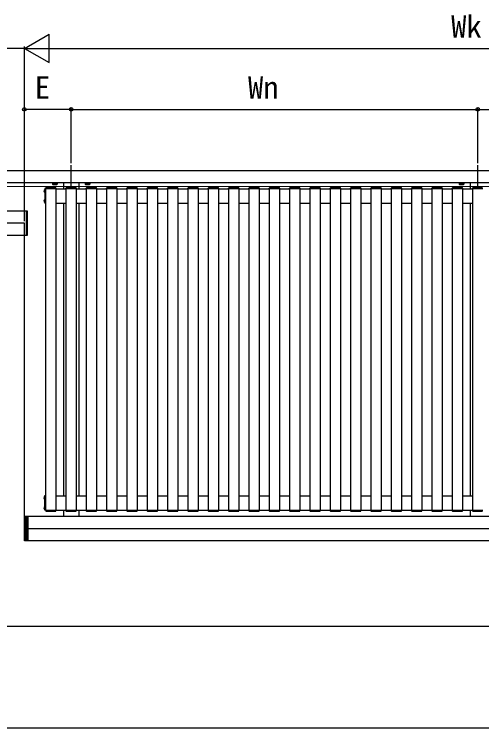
# Model space of a CAD drawing. Units: millimetres, scale not verified. Extents: x -875 to 875, y -1300 to 1292.
# Drawn here: x 152.6 to 382.5, y 679.8 to 1030.7 of the extents above; entities that cross this region are included whole.
import ezdxf
from ezdxf.enums import TextEntityAlignment as Align

# ---------------------------------------------------------------- set-up
doc = ezdxf.new("R2010")
doc.units = ezdxf.units.MM
doc.header["$LTSCALE"] = 8
doc.layers.add('0-4_YKK_12', color=2, linetype='Continuous', lineweight=18)
doc.layers.add('0-6_YKK_A1', color=4, linetype='Continuous')
doc.layers.add('0-7_YKK_D', color=6, linetype='Continuous')
doc.styles.add('ＭＳ ゴシック', font='')
doc.styles.get('ＭＳ ゴシック').set_extended_font_data('MS Gothic')

msp = doc.modelspace()

# ---------------------------------------------------------------- linework, layer by layer
at = {"layer": '0-4_YKK_12'}
msp.add_line((117.562, 945.956), (485.562, 945.956), dxfattribs=at)
at = {"layer": '0-6_YKK_A1'}
for p, q in [((180.562, 945.456), (180.562, 956.456)), ((380.562, 945.456), (380.562, 956.456)), ((97.562, 953.956), (663.562, 953.956)), ((97.562, 947.956), (663.562, 947.956)), ((171.408, 947.836), (173.717, 947.836)), ((171.408, 947.836), (171.408, 947.126)), ((171.985, 947.836), (171.985, 947.126)), ((172.052, 947.956), (172.052, 947.836)), ((172.942, 947.508), (172.562, 947.71)), ((173.072, 947.956), (173.072, 947.836)), ((173.14, 947.836), (173.14, 947.126)), ((173.717, 947.836), (173.717, 947.126)), ((173.812, 947.836), (173.812, 947.956)), ((176.862, 947.956), (176.862, 944.856)), ((184.262, 947.956), (184.262, 944.856)), ((187.408, 947.836), (189.717, 947.836)), ((187.408, 947.836), (187.408, 947.126)), ((187.985, 947.836), (187.985, 947.126)), ((188.052, 947.956), (188.052, 947.836)), ((188.942, 947.508), (188.562, 947.71)), ((189.072, 947.956), (189.072, 947.836)), ((189.14, 947.836), (189.14, 947.126)), ((189.717, 947.836), (189.717, 947.126)), ((189.812, 947.836), (189.812, 947.956)), ((371.408, 947.836), (373.717, 947.836)), ((371.408, 947.836), (371.408, 947.126)), ((371.985, 947.836), (371.985, 947.126)), ((372.052, 947.956), (372.052, 947.836)), ((372.942, 947.508), (372.562, 947.71)), ((373.072, 947.956), (373.072, 947.836)), ((373.14, 947.836), (373.14, 947.126)), ((373.717, 947.836), (373.717, 947.126)), ((373.812, 947.836), (373.812, 947.956)), ((376.862, 947.956), (376.862, 944.856)), ((167.662, 943.137), (167.662, 944.576)), ((167.862, 944.856), (168.062, 944.856)), ((168.002, 944.956), (168.022, 945.269)), ((168.002, 944.956), (173.122, 944.956)), ((168.062, 786.756), (168.062, 944.956)), ((168.221, 945.456), (172.904, 945.456)), ((171.562, 947.036), (171.408, 947.126)), ((171.562, 947.036), (173.562, 947.036)), ((173.172, 947.036), (172.942, 947.508)), ((173.062, 944.956), (173.062, 786.756)), ((173.062, 944.856), (178.062, 944.856)), ((173.103, 945.269), (173.122, 944.956)), ((173.562, 947.036), (173.717, 947.126)), ((178.002, 944.956), (178.022, 945.269)), ((178.002, 944.956), (183.122, 944.956)), ((178.062, 786.756), (178.062, 944.956)), ((178.221, 945.456), (182.904, 945.456)), ((183.062, 944.956), (183.062, 786.756)), ((183.062, 944.856), (188.062, 944.856)), ((183.103, 945.269), (183.122, 944.956)), ((187.562, 947.036), (187.408, 947.126)), ((187.562, 947.036), (189.562, 947.036)), ((188.002, 944.956), (188.022, 945.269)), ((188.002, 944.956), (193.122, 944.956)), ((188.062, 786.756), (188.062, 944.956)), ((188.221, 945.456), (192.904, 945.456)), ((189.172, 947.036), (188.942, 947.508)), ((189.562, 947.036), (189.717, 947.126)), ((193.062, 944.956), (193.062, 786.756)), ((193.062, 944.856), (198.062, 944.856)), ((193.103, 945.269), (193.122, 944.956)), ((198.002, 944.956), (198.022, 945.269)), ((198.002, 944.956), (203.122, 944.956)), ((198.062, 786.756), (198.062, 944.956)), ((198.221, 945.456), (202.904, 945.456)), ((203.062, 944.956), (203.062, 786.756)), ((203.062, 944.856), (208.062, 944.856)), ((203.103, 945.269), (203.122, 944.956)), ((208.002, 944.956), (208.022, 945.269)), ((208.002, 944.956), (213.122, 944.956)), ((208.062, 786.756), (208.062, 944.956)), ((208.221, 945.456), (212.904, 945.456)), ((213.062, 944.956), (213.062, 786.756)), ((213.062, 944.856), (218.062, 944.856)), ((213.103, 945.269), (213.122, 944.956)), ((218.002, 944.956), (218.022, 945.269)), ((218.002, 944.956), (223.122, 944.956)), ((218.062, 786.756), (218.062, 944.956)), ((218.221, 945.456), (222.904, 945.456)), ((223.062, 944.956), (223.062, 786.756)), ((223.062, 944.856), (228.062, 944.856)), ((223.103, 945.269), (223.122, 944.956)), ((228.002, 944.956), (228.022, 945.269)), ((228.002, 944.956), (233.122, 944.956)), ((228.062, 786.756), (228.062, 944.956)), ((228.221, 945.456), (232.904, 945.456)), ((233.062, 944.956), (233.062, 786.756)), ((233.062, 944.856), (238.062, 944.856)), ((233.103, 945.269), (233.122, 944.956)), ((238.002, 944.956), (238.022, 945.269)), ((238.002, 944.956), (243.122, 944.956)), ((238.062, 786.756), (238.062, 944.956)), ((238.221, 945.456), (242.904, 945.456)), ((243.062, 944.956), (243.062, 786.756)), ((243.062, 944.856), (248.062, 944.856)), ((243.103, 945.269), (243.122, 944.956)), ((248.002, 944.956), (248.022, 945.269)), ((248.002, 944.956), (253.122, 944.956)), ((248.062, 786.756), (248.062, 944.956)), ((248.221, 945.456), (252.904, 945.456)), ((253.062, 944.956), (253.062, 786.756)), ((253.062, 944.856), (258.062, 944.856)), ((253.103, 945.269), (253.122, 944.956)), ((258.002, 944.956), (258.022, 945.269)), ((258.002, 944.956), (263.122, 944.956)), ((258.062, 786.756), (258.062, 944.956)), ((258.221, 945.456), (262.904, 945.456)), ((263.062, 944.956), (263.062, 786.756)), ((263.062, 944.856), (268.062, 944.856)), ((263.103, 945.269), (263.122, 944.956)), ((268.002, 944.956), (268.022, 945.269)), ((268.002, 944.956), (273.122, 944.956)), ((268.062, 786.756), (268.062, 944.956)), ((268.221, 945.456), (272.904, 945.456)), ((273.062, 944.956), (273.062, 786.756)), ((273.062, 944.856), (278.062, 944.856)), ((273.103, 945.269), (273.122, 944.956)), ((278.002, 944.956), (278.022, 945.269)), ((278.002, 944.956), (283.122, 944.956)), ((278.062, 786.756), (278.062, 944.956)), ((278.221, 945.456), (282.904, 945.456)), ((283.062, 944.956), (283.062, 786.756)), ((283.062, 944.856), (288.062, 944.856)), ((283.103, 945.269), (283.122, 944.956)), ((288.002, 944.956), (288.022, 945.269)), ((288.002, 944.956), (293.122, 944.956)), ((288.062, 786.756), (288.062, 944.956)), ((288.221, 945.456), (292.904, 945.456)), ((293.062, 944.956), (293.062, 786.756)), ((293.062, 944.856), (298.062, 944.856)), ((293.103, 945.269), (293.122, 944.956)), ((298.002, 944.956), (298.022, 945.269)), ((298.002, 944.956), (303.122, 944.956)), ((298.062, 786.756), (298.062, 944.956)), ((298.221, 945.456), (302.904, 945.456)), ((303.062, 944.956), (303.062, 786.756)), ((303.062, 944.856), (308.062, 944.856)), ((303.103, 945.269), (303.122, 944.956)), ((308.002, 944.956), (308.022, 945.269)), ((308.002, 944.956), (313.122, 944.956)), ((308.062, 786.756), (308.062, 944.956)), ((308.221, 945.456), (312.904, 945.456)), ((313.062, 944.956), (313.062, 786.756)), ((313.062, 944.856), (318.062, 944.856)), ((313.103, 945.269), (313.122, 944.956)), ((318.002, 944.956), (318.022, 945.269)), ((318.002, 944.956), (323.122, 944.956)), ((318.062, 786.756), (318.062, 944.956)), ((318.221, 945.456), (322.904, 945.456)), ((323.062, 944.956), (323.062, 786.756)), ((323.062, 944.856), (328.062, 944.856)), ((323.103, 945.269), (323.122, 944.956)), ((328.002, 944.956), (328.022, 945.269)), ((328.002, 944.956), (333.122, 944.956)), ((328.062, 786.756), (328.062, 944.956)), ((328.221, 945.456), (332.904, 945.456)), ((333.062, 944.956), (333.062, 786.756)), ((333.062, 944.856), (338.062, 944.856)), ((333.103, 945.269), (333.122, 944.956)), ((338.002, 944.956), (338.022, 945.269)), ((338.002, 944.956), (343.122, 944.956)), ((338.062, 786.756), (338.062, 944.956)), ((338.221, 945.456), (342.904, 945.456)), ((343.062, 944.956), (343.062, 786.756)), ((343.062, 944.856), (348.062, 944.856)), ((343.103, 945.269), (343.122, 944.956)), ((348.002, 944.956), (348.022, 945.269)), ((348.002, 944.956), (353.122, 944.956)), ((348.062, 786.756), (348.062, 944.956)), ((348.221, 945.456), (352.904, 945.456)), ((353.062, 944.956), (353.062, 786.756)), ((353.062, 944.856), (358.062, 944.856)), ((353.103, 945.269), (353.122, 944.956)), ((358.002, 944.956), (358.022, 945.269)), ((358.002, 944.956), (363.122, 944.956)), ((358.062, 786.756), (358.062, 944.956)), ((358.221, 945.456), (362.904, 945.456)), ((363.062, 944.956), (363.062, 786.756)), ((363.062, 944.856), (368.062, 944.856)), ((363.103, 945.269), (363.122, 944.956)), ((368.002, 944.956), (368.022, 945.269)), ((368.002, 944.956), (373.122, 944.956)), ((368.062, 786.756), (368.062, 944.956)), ((368.221, 945.456), (372.904, 945.456)), ((371.562, 947.036), (371.408, 947.126)), ((371.562, 947.036), (373.562, 947.036)), ((373.172, 947.036), (372.942, 947.508)), ((373.062, 944.956), (373.062, 786.756)), ((373.062, 944.856), (378.062, 944.856)), ((373.103, 945.269), (373.122, 944.956)), ((373.562, 947.036), (373.717, 947.126)), ((378.002, 944.956), (378.022, 945.269)), ((378.002, 944.956), (383.122, 944.956)), ((378.062, 786.756), (378.062, 944.956)), ((378.221, 945.456), (382.904, 945.456)), ((167.662, 938.137), (167.662, 939.576)), ((167.862, 937.856), (168.062, 937.856)), ((173.062, 937.856), (178.062, 937.856)), ((176.862, 937.856), (176.862, 793.856)), ((183.062, 937.856), (188.062, 937.856)), ((184.263, 937.856), (184.263, 793.856)), ((193.062, 937.856), (198.062, 937.856)), ((203.062, 937.856), (208.062, 937.856)), ((213.062, 937.856), (218.062, 937.856)), ((223.062, 937.856), (228.062, 937.856)), ((233.062, 937.856), (238.062, 937.856)), ((243.062, 937.856), (248.062, 937.856)), ((253.062, 937.856), (258.062, 937.856)), ((263.062, 937.856), (268.062, 937.856)), ((273.062, 937.856), (278.062, 937.856)), ((283.062, 937.856), (288.062, 937.856)), ((293.062, 937.856), (298.062, 937.856)), ((303.062, 937.856), (308.062, 937.856)), ((313.062, 937.856), (318.062, 937.856)), ((323.062, 937.856), (328.062, 937.856)), ((333.062, 937.856), (338.062, 937.856)), ((343.062, 937.856), (348.062, 937.856)), ((353.062, 937.856), (358.062, 937.856)), ((363.062, 937.856), (368.062, 937.856)), ((373.062, 937.856), (378.062, 937.856)), ((376.862, 937.856), (376.862, 793.856)), ((158.562, 933.956), (97.562, 933.956)), ((158.562, 921.956), (158.562, 933.956)), ((157.562, 927.956), (97.562, 927.956)), ((158.562, 921.956), (97.562, 921.956)), ((167.662, 793.576), (167.662, 792.137)), ((167.862, 793.856), (168.062, 793.856)), ((173.062, 793.856), (178.062, 793.856)), ((183.062, 793.856), (188.062, 793.856)), ((193.062, 793.856), (198.062, 793.856)), ((203.062, 793.856), (208.062, 793.856)), ((213.062, 793.856), (218.062, 793.856)), ((223.062, 793.856), (228.062, 793.856)), ((233.062, 793.856), (238.062, 793.856)), ((243.062, 793.856), (248.062, 793.856)), ((253.062, 793.856), (258.062, 793.856)), ((263.062, 793.856), (268.062, 793.856)), ((273.062, 793.856), (278.062, 793.856)), ((283.062, 793.856), (288.062, 793.856)), ((293.062, 793.856), (298.062, 793.856)), ((303.062, 793.856), (308.062, 793.856)), ((313.062, 793.856), (318.062, 793.856)), ((323.062, 793.856), (328.062, 793.856)), ((333.062, 793.856), (338.062, 793.856)), ((343.062, 793.856), (348.062, 793.856)), ((353.062, 793.856), (358.062, 793.856)), ((363.062, 793.856), (368.062, 793.856)), ((373.062, 793.856), (378.062, 793.856)), ((167.662, 788.576), (167.662, 787.137)), ((167.862, 786.856), (168.062, 786.856)), ((168.002, 786.756), (173.122, 786.756)), ((168.002, 786.756), (168.022, 786.444)), ((168.221, 786.256), (172.904, 786.256)), ((173.062, 786.856), (178.062, 786.856)), ((173.103, 786.444), (173.122, 786.756)), ((176.862, 786.856), (176.862, 783.756)), ((178.002, 786.756), (183.122, 786.756)), ((178.002, 786.756), (178.022, 786.444)), ((178.221, 786.256), (182.904, 786.256)), ((183.062, 786.856), (188.062, 786.856)), ((183.103, 786.444), (183.122, 786.756)), ((184.263, 786.856), (184.263, 783.756)), ((188.002, 786.756), (193.122, 786.756)), ((188.002, 786.756), (188.022, 786.444)), ((188.221, 786.256), (192.904, 786.256)), ((193.062, 786.856), (198.062, 786.856)), ((193.103, 786.444), (193.122, 786.756)), ((198.002, 786.756), (203.122, 786.756)), ((198.002, 786.756), (198.022, 786.444)), ((198.221, 786.256), (202.904, 786.256)), ((203.062, 786.856), (208.062, 786.856)), ((203.103, 786.444), (203.122, 786.756)), ((208.002, 786.756), (213.122, 786.756)), ((208.002, 786.756), (208.022, 786.444)), ((208.221, 786.256), (212.904, 786.256)), ((213.062, 786.856), (218.062, 786.856)), ((213.103, 786.444), (213.122, 786.756)), ((218.002, 786.756), (223.122, 786.756)), ((218.002, 786.756), (218.022, 786.444)), ((218.221, 786.256), (222.904, 786.256)), ((223.062, 786.856), (228.062, 786.856)), ((223.103, 786.444), (223.122, 786.756)), ((228.002, 786.756), (233.122, 786.756)), ((228.002, 786.756), (228.022, 786.444)), ((228.221, 786.256), (232.904, 786.256)), ((233.062, 786.856), (238.062, 786.856)), ((233.103, 786.444), (233.122, 786.756)), ((238.002, 786.756), (243.122, 786.756)), ((238.002, 786.756), (238.022, 786.444)), ((238.221, 786.256), (242.904, 786.256)), ((243.062, 786.856), (248.062, 786.856)), ((243.103, 786.444), (243.122, 786.756)), ((248.002, 786.756), (253.122, 786.756)), ((248.002, 786.756), (248.022, 786.444)), ((248.221, 786.256), (252.904, 786.256)), ((253.062, 786.856), (258.062, 786.856)), ((253.103, 786.444), (253.122, 786.756)), ((258.002, 786.756), (263.122, 786.756)), ((258.002, 786.756), (258.022, 786.444)), ((258.221, 786.256), (262.904, 786.256)), ((263.062, 786.856), (268.062, 786.856)), ((263.103, 786.444), (263.122, 786.756)), ((268.002, 786.756), (273.122, 786.756)), ((268.002, 786.756), (268.022, 786.444)), ((268.221, 786.256), (272.904, 786.256)), ((273.062, 786.856), (278.062, 786.856)), ((273.103, 786.444), (273.122, 786.756)), ((278.002, 786.756), (283.122, 786.756)), ((278.002, 786.756), (278.022, 786.444)), ((278.221, 786.256), (282.904, 786.256)), ((283.062, 786.856), (288.062, 786.856)), ((283.103, 786.444), (283.122, 786.756)), ((288.002, 786.756), (293.122, 786.756)), ((288.002, 786.756), (288.022, 786.444)), ((288.221, 786.256), (292.904, 786.256)), ((293.062, 786.856), (298.062, 786.856)), ((293.103, 786.444), (293.122, 786.756)), ((298.002, 786.756), (303.122, 786.756)), ((298.002, 786.756), (298.022, 786.444)), ((298.221, 786.256), (302.904, 786.256)), ((303.062, 786.856), (308.062, 786.856)), ((303.103, 786.444), (303.122, 786.756)), ((308.002, 786.756), (313.122, 786.756)), ((308.002, 786.756), (308.022, 786.444)), ((308.221, 786.256), (312.904, 786.256)), ((313.062, 786.856), (318.062, 786.856)), ((313.103, 786.444), (313.122, 786.756)), ((318.002, 786.756), (323.122, 786.756)), ((318.002, 786.756), (318.022, 786.444)), ((318.221, 786.256), (322.904, 786.256)), ((323.062, 786.856), (328.062, 786.856)), ((323.103, 786.444), (323.122, 786.756)), ((328.002, 786.756), (333.122, 786.756)), ((328.002, 786.756), (328.022, 786.444)), ((328.221, 786.256), (332.904, 786.256)), ((333.062, 786.856), (338.062, 786.856)), ((333.103, 786.444), (333.122, 786.756)), ((338.002, 786.756), (343.122, 786.756)), ((338.002, 786.756), (338.022, 786.444)), ((338.221, 786.256), (342.904, 786.256)), ((343.062, 786.856), (348.062, 786.856)), ((343.103, 786.444), (343.122, 786.756)), ((348.002, 786.756), (353.122, 786.756)), ((348.002, 786.756), (348.022, 786.444)), ((348.221, 786.256), (352.904, 786.256)), ((353.062, 786.856), (358.062, 786.856)), ((353.103, 786.444), (353.122, 786.756)), ((358.002, 786.756), (363.122, 786.756)), ((358.002, 786.756), (358.022, 786.444)), ((358.221, 786.256), (362.904, 786.256)), ((363.062, 786.856), (368.062, 786.856)), ((363.103, 786.444), (363.122, 786.756)), ((368.002, 786.756), (373.122, 786.756)), ((368.002, 786.756), (368.022, 786.444)), ((368.221, 786.256), (372.904, 786.256)), ((373.062, 786.856), (378.062, 786.856)), ((373.103, 786.444), (373.122, 786.756)), ((376.862, 786.856), (376.862, 783.756)), ((378.002, 786.756), (383.122, 786.756)), ((378.002, 786.756), (378.022, 786.444)), ((378.221, 786.256), (382.904, 786.256)), ((157.762, 783.856), (157.762, 771.656)), ((158.062, 783.856), (158.062, 771.656)), ((158.362, 783.856), (158.362, 771.656)), ((158.662, 783.856), (158.662, 771.656)), ((158.962, 783.856), (158.962, 771.656)), ((159.262, 783.756), (601.862, 783.756)), ((157.562, 777.756), (603.562, 777.756)), ((601.862, 771.756), (159.262, 771.756)), ((97.562, 729.756), (663.562, 729.756)), ((97.562, 679.756), (663.562, 679.756))]:
    msp.add_line(p, q, dxfattribs=at)
for points in [[(171.312, 947.956), (171.312, 947.836), (173.812, 947.836)], [(171.953, 947.036), (172.183, 947.508), (172.562, 947.71)], [(187.312, 947.956), (187.312, 947.836), (189.812, 947.836)], [(187.953, 947.036), (188.183, 947.508), (188.562, 947.71)], [(371.312, 947.956), (371.312, 947.836), (373.812, 947.836)], [(371.953, 947.036), (372.183, 947.508), (372.562, 947.71)], [(157.562, 780.556), (157.562, 921.856), (157.562, 927.956)]]:
    msp.add_lwpolyline(points, dxfattribs=at)
for points in [[(167.662, 937.756), (167.862, 937.756), (167.862, 944.956), (167.662, 944.956)], [(158.562, 921.856), (158.562, 934.056), (158.962, 934.056), (158.962, 921.856)], [(167.662, 793.956), (167.862, 793.956), (167.862, 786.756), (167.662, 786.756)], [(159.262, 771.656), (157.562, 771.656), (157.562, 783.856), (159.262, 783.856)]]:
    msp.add_lwpolyline(points, close=True, dxfattribs=at)
for centre, radius, start, end in [((168.002, 943.856), 0.84, 117.28096, 242.71904), ((167.632, 944.576), 0.0309, 0, 117.28096), ((168.221, 945.256), 0.2, 90, 176.5), ((171.696, 947.548), 0.511, 235.61575, 304.38425), ((172.562, 948.947), 1.911, 252.41205, 287.58795), ((172.904, 945.256), 0.2, 3.5, 90), ((173.429, 947.548), 0.511, 235.61575, 304.38425), ((178.221, 945.256), 0.2, 90, 176.5), ((182.904, 945.256), 0.2, 3.5, 90), ((187.696, 947.548), 0.511, 235.61575, 304.38425), ((188.562, 948.947), 1.911, 252.41205, 287.58795), ((188.221, 945.256), 0.2, 90, 176.5), ((189.429, 947.548), 0.511, 235.61575, 304.38425), ((192.904, 945.256), 0.2, 3.5, 90), ((198.221, 945.256), 0.2, 90, 176.5), ((202.904, 945.256), 0.2, 3.5, 90), ((208.221, 945.256), 0.2, 90, 176.5), ((212.904, 945.256), 0.2, 3.5, 90), ((218.221, 945.256), 0.2, 90, 176.5), ((222.904, 945.256), 0.2, 3.5, 90), ((228.221, 945.256), 0.2, 90, 176.5), ((232.904, 945.256), 0.2, 3.5, 90), ((238.221, 945.256), 0.2, 90, 176.5), ((242.904, 945.256), 0.2, 3.5, 90), ((248.221, 945.256), 0.2, 90, 176.5), ((252.904, 945.256), 0.2, 3.5, 90), ((258.221, 945.256), 0.2, 90, 176.5), ((262.904, 945.256), 0.2, 3.5, 90), ((268.221, 945.256), 0.2, 90, 176.5), ((272.904, 945.256), 0.2, 3.5, 90), ((278.221, 945.256), 0.2, 90, 176.5), ((282.904, 945.256), 0.2, 3.5, 90), ((288.221, 945.256), 0.2, 90, 176.5), ((292.904, 945.256), 0.2, 3.5, 90), ((298.221, 945.256), 0.2, 90, 176.5), ((302.904, 945.256), 0.2, 3.5, 90), ((308.221, 945.256), 0.2, 90, 176.5), ((312.904, 945.256), 0.2, 3.5, 90), ((318.221, 945.256), 0.2, 90, 176.5), ((322.904, 945.256), 0.2, 3.5, 90), ((328.221, 945.256), 0.2, 90, 176.5), ((332.904, 945.256), 0.2, 3.5, 90), ((338.221, 945.256), 0.2, 90, 176.5), ((342.904, 945.256), 0.2, 3.5, 90), ((348.221, 945.256), 0.2, 90, 176.5), ((352.904, 945.256), 0.2, 3.5, 90), ((358.221, 945.256), 0.2, 90, 176.5), ((362.904, 945.256), 0.2, 3.5, 90), ((368.221, 945.256), 0.2, 90, 176.5), ((371.696, 947.548), 0.511, 235.61575, 304.38425), ((372.562, 948.947), 1.911, 252.41205, 287.58795), ((372.904, 945.256), 0.2, 3.5, 90), ((373.429, 947.548), 0.511, 235.61575, 304.38425), ((378.221, 945.256), 0.2, 90, 176.5), ((167.632, 943.137), 0.0309, 242.71904, 0), ((168.002, 938.856), 0.84, 117.28096, 242.71904), ((167.632, 939.576), 0.0309, 0, 117.28096), ((167.632, 938.137), 0.0309, 242.71904, 0), ((168.002, 792.856), 0.84, 117.28096, 242.71904), ((167.632, 793.576), 0.0309, 0, 117.28096), ((167.632, 792.137), 0.0309, 242.71904, 0), ((168.002, 787.856), 0.84, 117.28096, 242.71904), ((167.632, 788.576), 0.0309, 0, 117.28096), ((167.632, 787.137), 0.0309, 242.71904, 0), ((168.221, 786.456), 0.2, 183.5, 270), ((172.904, 786.456), 0.2, 270, 356.5), ((178.221, 786.456), 0.2, 183.5, 270), ((182.904, 786.456), 0.2, 270, 356.5), ((188.221, 786.456), 0.2, 183.5, 270), ((192.904, 786.456), 0.2, 270, 356.5), ((198.221, 786.456), 0.2, 183.5, 270), ((202.904, 786.456), 0.2, 270, 356.5), ((208.221, 786.456), 0.2, 183.5, 270), ((212.904, 786.456), 0.2, 270, 356.5), ((218.221, 786.456), 0.2, 183.5, 270), ((222.904, 786.456), 0.2, 270, 356.5), ((228.221, 786.456), 0.2, 183.5, 270), ((232.904, 786.456), 0.2, 270, 356.5), ((238.221, 786.456), 0.2, 183.5, 270), ((242.904, 786.456), 0.2, 270, 356.5), ((248.221, 786.456), 0.2, 183.5, 270), ((252.904, 786.456), 0.2, 270, 356.5), ((258.221, 786.456), 0.2, 183.5, 270), ((262.904, 786.456), 0.2, 270, 356.5), ((268.221, 786.456), 0.2, 183.5, 270), ((272.904, 786.456), 0.2, 270, 356.5), ((278.221, 786.456), 0.2, 183.5, 270), ((282.904, 786.456), 0.2, 270, 356.5), ((288.221, 786.456), 0.2, 183.5, 270), ((292.904, 786.456), 0.2, 270, 356.5), ((298.221, 786.456), 0.2, 183.5, 270), ((302.904, 786.456), 0.2, 270, 356.5), ((308.221, 786.456), 0.2, 183.5, 270), ((312.904, 786.456), 0.2, 270, 356.5), ((318.221, 786.456), 0.2, 183.5, 270), ((322.904, 786.456), 0.2, 270, 356.5), ((328.221, 786.456), 0.2, 183.5, 270), ((332.904, 786.456), 0.2, 270, 356.5), ((338.221, 786.456), 0.2, 183.5, 270), ((342.904, 786.456), 0.2, 270, 356.5), ((348.221, 786.456), 0.2, 183.5, 270), ((352.904, 786.456), 0.2, 270, 356.5), ((358.221, 786.456), 0.2, 183.5, 270), ((362.904, 786.456), 0.2, 270, 356.5), ((368.221, 786.456), 0.2, 183.5, 270), ((372.904, 786.456), 0.2, 270, 356.5), ((378.221, 786.456), 0.2, 183.5, 270)]:
    msp.add_arc(centre, radius, start, end, dxfattribs=at)
at = {"layer": '0-7_YKK_D'}
for p, q in [((157.562, 1013.956), (169.687, 1020.956)), ((169.687, 1006.956), (169.687, 1020.956)), ((157.562, 928.956), (157.562, 1014.956)), ((157.562, 928.956), (157.562, 1014.956)), ((157.562, 1013.956), (134.563, 1013.956)), ((157.562, 1013.956), (169.687, 1006.956)), ((157.562, 1013.956), (181.811, 1013.956)), ((171.562, 1013.956), (589.562, 1013.956)), ((157.562, 928.956), (157.562, 984.956)), ((180.562, 983.956), (157.562, 983.956)), ((180.562, 957.456), (180.562, 984.956)), ((180.562, 957.456), (180.562, 984.956)), ((180.562, 983.956), (380.562, 983.956)), ((380.562, 957.456), (380.562, 984.956)), ((380.562, 957.456), (380.562, 984.956)), ((380.562, 983.956), (580.562, 983.956))]:
    msp.add_line(p, q, dxfattribs=at)
for centre in [(157.562, 983.956), (180.562, 983.956), (180.562, 983.956), (380.562, 983.956), (380.562, 983.956)]:
    msp.add_circle(centre, 0.875, dxfattribs=at)

# ---------------------------------------------------------------- texts
at = {"layer": '0-7_YKK_D', "style": 'ＭＳ ゴシック'}
for s, p in [('Wk', (367.48, 1015.956)), ('E', (162.713, 985.956)), ('Wn', (267.565, 985.956))]:
    msp.add_text(s, height=11, dxfattribs=at).set_placement(p, align=Align.BOTTOM_LEFT)

doc.saveas('drawing.dxf')
